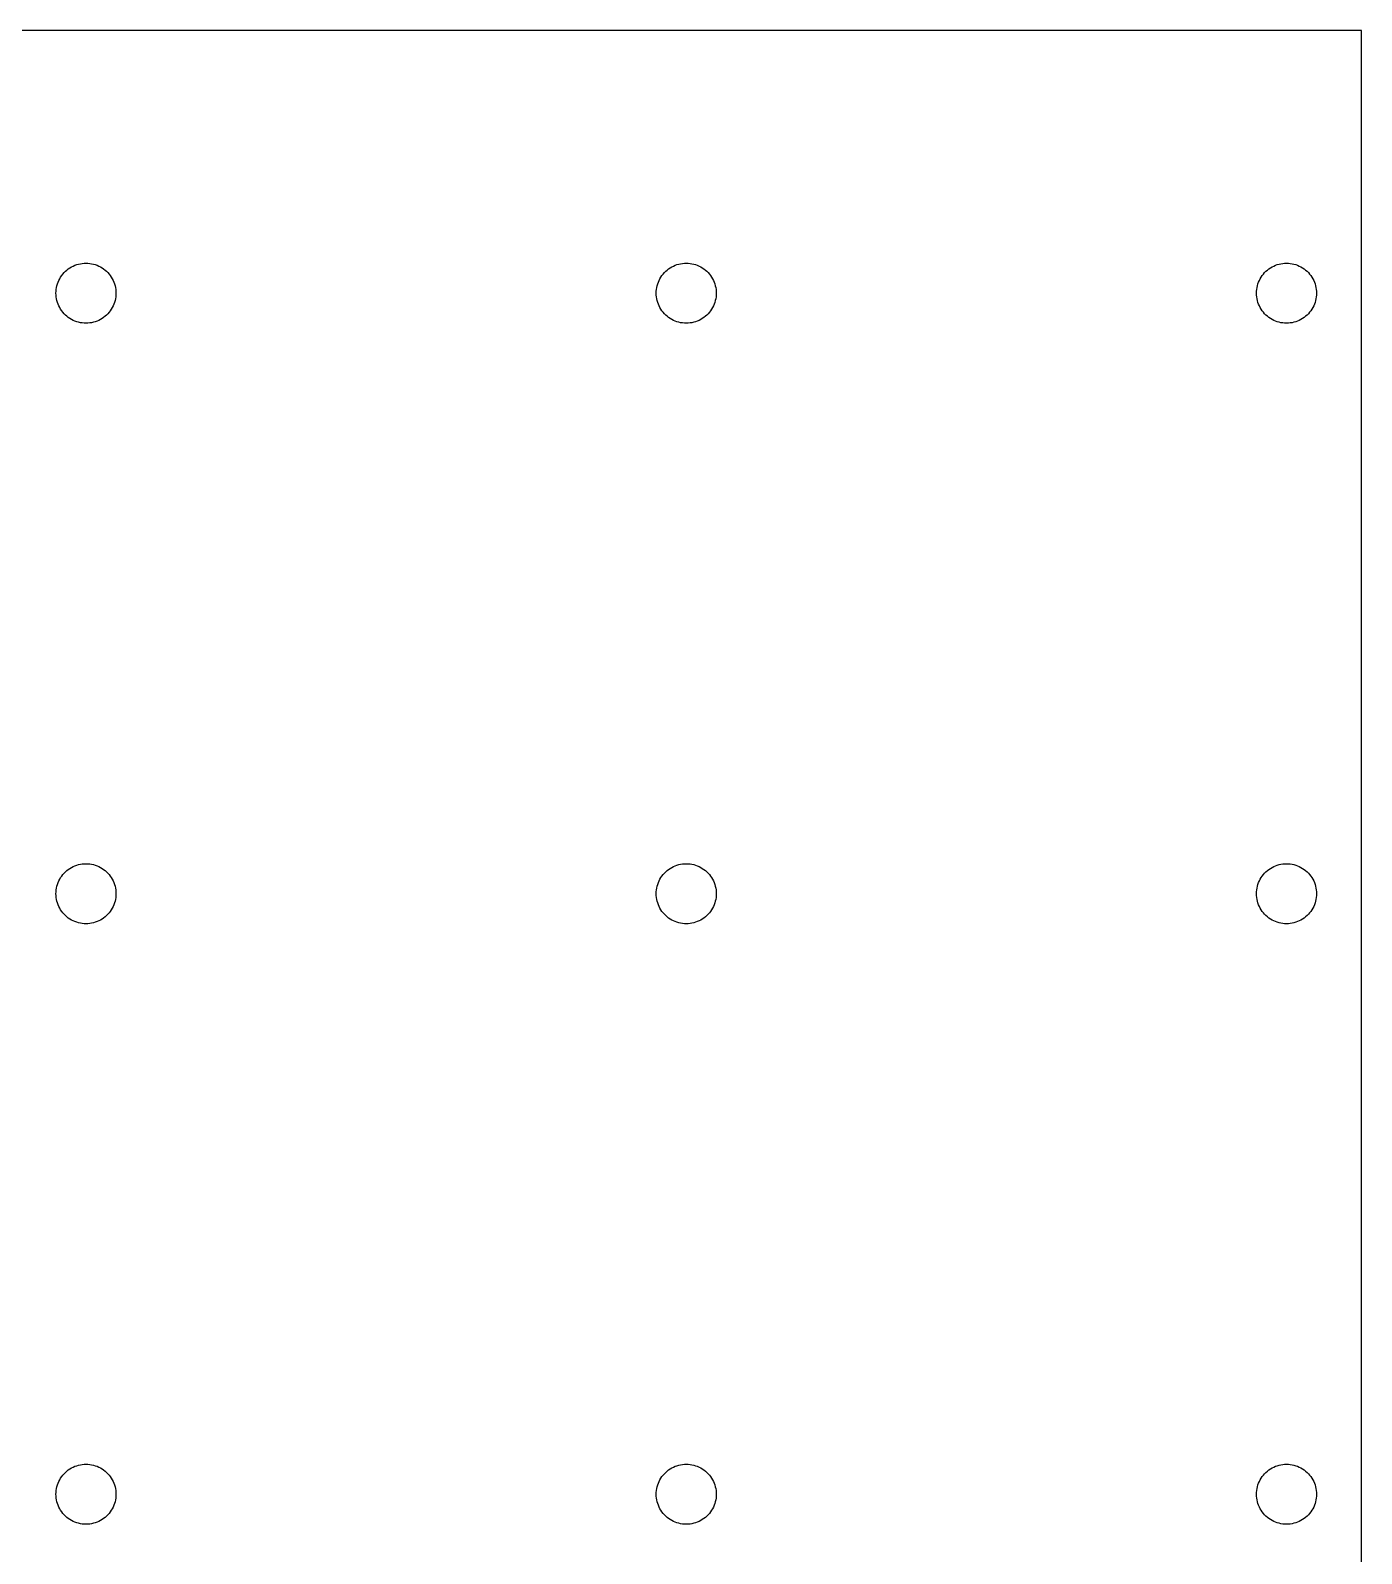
# Model space of a CAD drawing. Header units: metres. Extents: x -85 to 85, y -138 to 58.
# Drawn here: x -3.7 to 85, y -44 to 57.5 of the extents above; entities that cross this region are included whole.
import ezdxf

# ---------------------------------------------------------------- set-up
doc = ezdxf.new("R2010")
doc.units = ezdxf.units.M

msp = doc.modelspace()

# ---------------------------------------------------------------- linework, layer by layer
for p, q in [((85, 57.5), (-85, 57.5)), ((85, -137.5), (85, 57.5)), ((-1.27486, 41.541), (-1.17558, 41.618)), ((-1.17558, 41.618), (-1.07166, 41.6886)), ((-1.07166, 41.6886), (-0.963516, 41.7526)), ((-0.963516, 41.7526), (-0.851562, 41.8096)), ((-0.851562, 41.8096), (-0.736252, 41.8595)), ((-0.736252, 41.8595), (-0.618042, 41.9021)), ((-0.618042, 41.9021), (-0.497391, 41.9372)), ((-0.497391, 41.9372), (-0.374771, 41.9646)), ((-0.374771, 41.9646), (-0.250671, 41.9842)), ((-0.250671, 41.9842), (-0.125595, 41.996)), ((-0.125595, 41.996), (0, 42)), ((0, 42), (0.12558, 41.996)), ((0.12558, 41.996), (0.250656, 41.9842)), ((0.250656, 41.9842), (0.374756, 41.9646)), ((0.374756, 41.9646), (0.497375, 41.9372)), ((0.497375, 41.9372), (0.618027, 41.9021)), ((0.618027, 41.9021), (0.736237, 41.8595)), ((0.736237, 41.8595), (0.851547, 41.8096)), ((0.851547, 41.8096), (0.963501, 41.7526)), ((0.963501, 41.7526), (1.07164, 41.6886)), ((1.07164, 41.6886), (1.17557, 41.618)), ((1.17557, 41.618), (1.27484, 41.541)), ((38.7251, 41.541), (38.8244, 41.618)), ((38.8244, 41.618), (38.9283, 41.6886)), ((38.9283, 41.6886), (39.0365, 41.7526)), ((39.0365, 41.7526), (39.1484, 41.8096)), ((39.1484, 41.8096), (39.2637, 41.8595)), ((39.2637, 41.8595), (39.382, 41.9021)), ((39.382, 41.9021), (39.5026, 41.9372)), ((39.5026, 41.9372), (39.6252, 41.9646)), ((39.6252, 41.9646), (39.7493, 41.9842)), ((39.7493, 41.9842), (39.8744, 41.996)), ((39.8744, 41.996), (40, 42)), ((40, 42), (40.1256, 41.996)), ((40.1256, 41.996), (40.2507, 41.9842)), ((40.2507, 41.9842), (40.3748, 41.9646)), ((40.3748, 41.9646), (40.4974, 41.9372)), ((40.4974, 41.9372), (40.618, 41.9021)), ((40.618, 41.9021), (40.7362, 41.8595)), ((40.7362, 41.8595), (40.8515, 41.8096)), ((40.8515, 41.8096), (40.9635, 41.7526)), ((40.9635, 41.7526), (41.0716, 41.6886)), ((41.0716, 41.6886), (41.1756, 41.618)), ((41.1756, 41.618), (41.2748, 41.541)), ((78.7251, 41.541), (78.8244, 41.618)), ((78.8244, 41.618), (78.9283, 41.6886)), ((78.9283, 41.6886), (79.0365, 41.7526)), ((79.0365, 41.7526), (79.1484, 41.8096)), ((79.1484, 41.8096), (79.2637, 41.8595)), ((79.2637, 41.8595), (79.382, 41.9021)), ((79.382, 41.9021), (79.5026, 41.9372)), ((79.5026, 41.9372), (79.6252, 41.9646)), ((79.6252, 41.9646), (79.7493, 41.9842)), ((79.7493, 41.9842), (79.8744, 41.996)), ((79.8744, 41.996), (80, 42)), ((80, 42), (80.1256, 41.996)), ((80.1256, 41.996), (80.2507, 41.9842)), ((80.2507, 41.9842), (80.3748, 41.9646)), ((80.3748, 41.9646), (80.4974, 41.9372)), ((80.4974, 41.9372), (80.618, 41.9021)), ((80.618, 41.9021), (80.7362, 41.8595)), ((80.7362, 41.8595), (80.8515, 41.8096)), ((80.8515, 41.8096), (80.9635, 41.7526)), ((80.9635, 41.7526), (81.0716, 41.6886)), ((81.0716, 41.6886), (81.1756, 41.618)), ((81.1756, 41.618), (81.2748, 41.541)), ((-1.93718, 40.4974), (-1.90211, 40.618)), ((-1.90211, 40.618), (-1.85956, 40.7362)), ((-1.85956, 40.7362), (-1.80966, 40.8515)), ((-1.80966, 40.8515), (-1.75262, 40.9635)), ((-1.75262, 40.9635), (-1.68866, 41.0716)), ((-1.68866, 41.0716), (-1.61804, 41.1756)), ((-1.61804, 41.1756), (-1.54103, 41.2748)), ((-1.54103, 41.2748), (-1.45795, 41.3691)), ((-1.45795, 41.3691), (-1.36909, 41.4579)), ((-1.36909, 41.4579), (-1.27486, 41.541)), ((1.27484, 41.541), (1.36908, 41.4579)), ((1.36908, 41.4579), (1.45793, 41.3691)), ((1.45793, 41.3691), (1.54102, 41.2748)), ((1.54102, 41.2748), (1.61803, 41.1756)), ((1.61803, 41.1756), (1.68864, 41.0716)), ((1.68864, 41.0716), (1.75261, 40.9635)), ((1.75261, 40.9635), (1.80965, 40.8515)), ((1.80965, 40.8515), (1.85954, 40.7362)), ((1.85954, 40.7362), (1.9021, 40.618)), ((1.9021, 40.618), (1.93716, 40.4974)), ((38.0628, 40.4974), (38.0979, 40.618)), ((38.0979, 40.618), (38.1404, 40.7362)), ((38.1404, 40.7362), (38.1903, 40.8515)), ((38.1903, 40.8515), (38.2474, 40.9635)), ((38.2474, 40.9635), (38.3113, 41.0716)), ((38.3113, 41.0716), (38.382, 41.1756)), ((38.382, 41.1756), (38.459, 41.2748)), ((38.459, 41.2748), (38.5421, 41.3691)), ((38.5421, 41.3691), (38.6309, 41.4579)), ((38.6309, 41.4579), (38.7251, 41.541)), ((41.2748, 41.541), (41.3691, 41.4579)), ((41.3691, 41.4579), (41.4579, 41.3691)), ((41.4579, 41.3691), (41.541, 41.2748)), ((41.541, 41.2748), (41.618, 41.1756)), ((41.618, 41.1756), (41.6886, 41.0716)), ((41.6886, 41.0716), (41.7526, 40.9635)), ((41.7526, 40.9635), (41.8096, 40.8515)), ((41.8096, 40.8515), (41.8595, 40.7362)), ((41.8595, 40.7362), (41.9021, 40.618)), ((41.9021, 40.618), (41.9372, 40.4974)), ((78.0628, 40.4974), (78.0979, 40.618)), ((78.0979, 40.618), (78.1404, 40.7362)), ((78.1404, 40.7362), (78.1903, 40.8515)), ((78.1903, 40.8515), (78.2474, 40.9635)), ((78.2474, 40.9635), (78.3113, 41.0716)), ((78.3113, 41.0716), (78.382, 41.1756)), ((78.382, 41.1756), (78.459, 41.2748)), ((78.459, 41.2748), (78.5421, 41.3691)), ((78.5421, 41.3691), (78.6309, 41.4579)), ((78.6309, 41.4579), (78.7251, 41.541)), ((81.2748, 41.541), (81.3691, 41.4579)), ((81.3691, 41.4579), (81.4579, 41.3691)), ((81.4579, 41.3691), (81.541, 41.2748)), ((81.541, 41.2748), (81.618, 41.1756)), ((81.618, 41.1756), (81.6886, 41.0716)), ((81.6886, 41.0716), (81.7526, 40.9635)), ((81.7526, 40.9635), (81.8096, 40.8515)), ((81.8096, 40.8515), (81.8595, 40.7362)), ((81.8595, 40.7362), (81.9021, 40.618)), ((81.9021, 40.618), (81.9372, 40.4974)), ((-2, 40), (-1.99606, 40.1256)), ((-1.99606, 39.8744), (-2, 40)), ((-1.99606, 40.1256), (-1.98424, 40.2507)), ((-1.98424, 39.7493), (-1.99606, 39.8744)), ((-1.98424, 40.2507), (-1.96458, 40.3748)), ((-1.96458, 39.6252), (-1.98424, 39.7493)), ((-1.96458, 40.3748), (-1.93718, 40.4974)), ((-1.93718, 39.5026), (-1.96458, 39.6252)), ((1.93716, 40.4974), (1.96457, 40.3748)), ((1.96457, 39.6252), (1.93716, 39.5026)), ((1.96457, 40.3748), (1.98422, 40.2507)), ((1.98422, 39.7493), (1.96457, 39.6252)), ((1.98422, 40.2507), (1.99605, 40.1256)), ((1.99605, 39.8744), (1.98422, 39.7493)), ((1.99605, 40.1256), (2, 40)), ((2, 40), (1.99605, 39.8744)), ((38, 40), (38.0039, 40.1256)), ((38.0039, 39.8744), (38, 40)), ((38.0039, 40.1256), (38.0158, 40.2507)), ((38.0158, 39.7493), (38.0039, 39.8744)), ((38.0158, 40.2507), (38.0354, 40.3748)), ((38.0354, 39.6252), (38.0158, 39.7493)), ((38.0354, 40.3748), (38.0628, 40.4974)), ((38.0628, 39.5026), (38.0354, 39.6252)), ((41.9372, 40.4974), (41.9646, 40.3748)), ((41.9646, 39.6252), (41.9372, 39.5026)), ((41.9646, 40.3748), (41.9842, 40.2507)), ((41.9842, 39.7493), (41.9646, 39.6252)), ((41.9842, 40.2507), (41.996, 40.1256)), ((41.996, 39.8744), (41.9842, 39.7493)), ((41.996, 40.1256), (42, 40)), ((42, 40), (41.996, 39.8744)), ((78, 40), (78.0039, 40.1256)), ((78.0039, 39.8744), (78, 40)), ((78.0039, 40.1256), (78.0158, 40.2507)), ((78.0158, 39.7493), (78.0039, 39.8744)), ((78.0158, 40.2507), (78.0354, 40.3748)), ((78.0354, 39.6252), (78.0158, 39.7493)), ((78.0354, 40.3748), (78.0628, 40.4974)), ((78.0628, 39.5026), (78.0354, 39.6252)), ((81.9372, 40.4974), (81.9646, 40.3748)), ((81.9646, 39.6252), (81.9372, 39.5026)), ((81.9646, 40.3748), (81.9842, 40.2507)), ((81.9842, 39.7493), (81.9646, 39.6252)), ((81.9842, 40.2507), (81.996, 40.1256)), ((81.996, 39.8744), (81.9842, 39.7493)), ((81.996, 40.1256), (82, 40)), ((82, 40), (81.996, 39.8744)), ((-1.90211, 39.382), (-1.93718, 39.5026)), ((-1.85956, 39.2637), (-1.90211, 39.382)), ((-1.80966, 39.1484), (-1.85956, 39.2637)), ((-1.75262, 39.0365), (-1.80966, 39.1484)), ((-1.68866, 38.9283), (-1.75262, 39.0365)), ((-1.61804, 38.8244), (-1.68866, 38.9283)), ((-1.54103, 38.7251), (-1.61804, 38.8244)), ((-1.45795, 38.6309), (-1.54103, 38.7251)), ((-1.36909, 38.5421), (-1.45795, 38.6309)), ((1.45793, 38.6309), (1.36908, 38.5421)), ((1.54102, 38.7251), (1.45793, 38.6309)), ((1.61803, 38.8244), (1.54102, 38.7251)), ((1.68864, 38.9283), (1.61803, 38.8244)), ((1.75261, 39.0365), (1.68864, 38.9283)), ((1.80965, 39.1484), (1.75261, 39.0365)), ((1.85954, 39.2637), (1.80965, 39.1484)), ((1.9021, 39.382), (1.85954, 39.2637)), ((1.93716, 39.5026), (1.9021, 39.382)), ((38.0979, 39.382), (38.0628, 39.5026)), ((38.1404, 39.2637), (38.0979, 39.382)), ((38.1903, 39.1484), (38.1404, 39.2637)), ((38.2474, 39.0365), (38.1903, 39.1484)), ((38.3113, 38.9283), (38.2474, 39.0365)), ((38.382, 38.8244), (38.3113, 38.9283)), ((38.459, 38.7251), (38.382, 38.8244)), ((38.5421, 38.6309), (38.459, 38.7251)), ((38.6309, 38.5421), (38.5421, 38.6309)), ((41.4579, 38.6309), (41.3691, 38.5421)), ((41.541, 38.7251), (41.4579, 38.6309)), ((41.618, 38.8244), (41.541, 38.7251)), ((41.6886, 38.9283), (41.618, 38.8244)), ((41.7526, 39.0365), (41.6886, 38.9283)), ((41.8096, 39.1484), (41.7526, 39.0365)), ((41.8595, 39.2637), (41.8096, 39.1484)), ((41.9021, 39.382), (41.8595, 39.2637)), ((41.9372, 39.5026), (41.9021, 39.382)), ((78.0979, 39.382), (78.0628, 39.5026)), ((78.1404, 39.2637), (78.0979, 39.382)), ((78.1903, 39.1484), (78.1404, 39.2637)), ((78.2474, 39.0365), (78.1903, 39.1484)), ((78.3113, 38.9283), (78.2474, 39.0365)), ((78.382, 38.8244), (78.3113, 38.9283)), ((78.459, 38.7251), (78.382, 38.8244)), ((78.5421, 38.6309), (78.459, 38.7251)), ((78.6309, 38.5421), (78.5421, 38.6309)), ((81.4579, 38.6309), (81.3691, 38.5421)), ((81.541, 38.7251), (81.4579, 38.6309)), ((81.618, 38.8244), (81.541, 38.7251)), ((81.6886, 38.9283), (81.618, 38.8244)), ((81.7526, 39.0365), (81.6886, 38.9283)), ((81.8096, 39.1484), (81.7526, 39.0365)), ((81.8595, 39.2637), (81.8096, 39.1484)), ((81.9021, 39.382), (81.8595, 39.2637)), ((81.9372, 39.5026), (81.9021, 39.382)), ((-1.27486, 38.459), (-1.36909, 38.5421)), ((-1.17558, 38.382), (-1.27486, 38.459)), ((-1.07166, 38.3113), (-1.17558, 38.382)), ((-0.963516, 38.2474), (-1.07166, 38.3113)), ((-0.851562, 38.1903), (-0.963516, 38.2474)), ((-0.736252, 38.1404), (-0.851562, 38.1903)), ((-0.618042, 38.0979), (-0.736252, 38.1404)), ((-0.497391, 38.0628), (-0.618042, 38.0979)), ((-0.374771, 38.0354), (-0.497391, 38.0628)), ((-0.250671, 38.0158), (-0.374771, 38.0354)), ((-0.125595, 38.0039), (-0.250671, 38.0158)), ((0, 38), (-0.125595, 38.0039)), ((0.12558, 38.0039), (0, 38)), ((0.250656, 38.0158), (0.12558, 38.0039)), ((0.374756, 38.0354), (0.250656, 38.0158)), ((0.497375, 38.0628), (0.374756, 38.0354)), ((0.618027, 38.0979), (0.497375, 38.0628)), ((0.736237, 38.1404), (0.618027, 38.0979)), ((0.851547, 38.1903), (0.736237, 38.1404)), ((0.963501, 38.2474), (0.851547, 38.1903)), ((1.07164, 38.3113), (0.963501, 38.2474)), ((1.17557, 38.382), (1.07164, 38.3113)), ((1.27484, 38.459), (1.17557, 38.382)), ((1.36908, 38.5421), (1.27484, 38.459)), ((38.7251, 38.459), (38.6309, 38.5421)), ((38.8244, 38.382), (38.7251, 38.459)), ((38.9283, 38.3113), (38.8244, 38.382)), ((39.0365, 38.2474), (38.9283, 38.3113)), ((39.1484, 38.1903), (39.0365, 38.2474)), ((39.2637, 38.1404), (39.1484, 38.1903)), ((39.382, 38.0979), (39.2637, 38.1404)), ((39.5026, 38.0628), (39.382, 38.0979)), ((39.6252, 38.0354), (39.5026, 38.0628)), ((39.7493, 38.0158), (39.6252, 38.0354)), ((39.8744, 38.0039), (39.7493, 38.0158)), ((40, 38), (39.8744, 38.0039)), ((40.1256, 38.0039), (40, 38)), ((40.2507, 38.0158), (40.1256, 38.0039)), ((40.3748, 38.0354), (40.2507, 38.0158)), ((40.4974, 38.0628), (40.3748, 38.0354)), ((40.618, 38.0979), (40.4974, 38.0628)), ((40.7362, 38.1404), (40.618, 38.0979)), ((40.8515, 38.1903), (40.7362, 38.1404)), ((40.9635, 38.2474), (40.8515, 38.1903)), ((41.0716, 38.3113), (40.9635, 38.2474)), ((41.1756, 38.382), (41.0716, 38.3113)), ((41.2748, 38.459), (41.1756, 38.382)), ((41.3691, 38.5421), (41.2748, 38.459)), ((78.7251, 38.459), (78.6309, 38.5421)), ((78.8244, 38.382), (78.7251, 38.459)), ((78.9283, 38.3113), (78.8244, 38.382)), ((79.0365, 38.2474), (78.9283, 38.3113)), ((79.1484, 38.1903), (79.0365, 38.2474)), ((79.2637, 38.1404), (79.1484, 38.1903)), ((79.382, 38.0979), (79.2637, 38.1404)), ((79.5026, 38.0628), (79.382, 38.0979)), ((79.6252, 38.0354), (79.5026, 38.0628)), ((79.7493, 38.0158), (79.6252, 38.0354)), ((79.8744, 38.0039), (79.7493, 38.0158)), ((80, 38), (79.8744, 38.0039)), ((80.1256, 38.0039), (80, 38)), ((80.2507, 38.0158), (80.1256, 38.0039)), ((80.3748, 38.0354), (80.2507, 38.0158)), ((80.4974, 38.0628), (80.3748, 38.0354)), ((80.618, 38.0979), (80.4974, 38.0628)), ((80.7362, 38.1404), (80.618, 38.0979)), ((80.8515, 38.1903), (80.7362, 38.1404)), ((80.9635, 38.2474), (80.8515, 38.1903)), ((81.0716, 38.3113), (80.9635, 38.2474)), ((81.1756, 38.382), (81.0716, 38.3113)), ((81.2748, 38.459), (81.1756, 38.382)), ((81.3691, 38.5421), (81.2748, 38.459)), ((-1.75262, 0.963501), (-1.68866, 1.07164)), ((-1.68866, 1.07164), (-1.61804, 1.17557)), ((-1.61804, 1.17557), (-1.54103, 1.27484)), ((-1.54103, 1.27484), (-1.45795, 1.36908)), ((-1.45795, 1.36908), (-1.36909, 1.45793)), ((-1.36909, 1.45793), (-1.27486, 1.54102)), ((-1.27486, 1.54102), (-1.17558, 1.61803)), ((-1.17558, 1.61803), (-1.07166, 1.68864)), ((-1.07166, 1.68864), (-0.963516, 1.75261)), ((-0.963516, 1.75261), (-0.851562, 1.80965)), ((-0.851562, 1.80965), (-0.736252, 1.85954)), ((-0.736252, 1.85954), (-0.618042, 1.9021)), ((-0.618042, 1.9021), (-0.497391, 1.93716)), ((-0.497391, 1.93716), (-0.374771, 1.96457)), ((-0.374771, 1.96457), (-0.250671, 1.98422)), ((-0.250671, 1.98422), (-0.125595, 1.99605)), ((-0.125595, 1.99605), (0, 2)), ((0, 2), (0.12558, 1.99605)), ((0.12558, 1.99605), (0.250656, 1.98422)), ((0.250656, 1.98422), (0.374756, 1.96457)), ((0.374756, 1.96457), (0.497375, 1.93716)), ((0.497375, 1.93716), (0.618027, 1.9021)), ((0.618027, 1.9021), (0.736237, 1.85954)), ((0.736237, 1.85954), (0.851547, 1.80965)), ((0.851547, 1.80965), (0.963501, 1.75261)), ((0.963501, 1.75261), (1.07164, 1.68864)), ((1.07164, 1.68864), (1.17557, 1.61803)), ((1.17557, 1.61803), (1.27484, 1.54102)), ((1.27484, 1.54102), (1.36908, 1.45793)), ((1.36908, 1.45793), (1.45793, 1.36908)), ((1.45793, 1.36908), (1.54102, 1.27484)), ((1.54102, 1.27484), (1.61803, 1.17557)), ((1.61803, 1.17557), (1.68864, 1.07164)), ((1.68864, 1.07164), (1.75261, 0.963501)), ((38.2474, 0.963501), (38.3113, 1.07164)), ((38.3113, 1.07164), (38.382, 1.17557)), ((38.382, 1.17557), (38.459, 1.27484)), ((38.459, 1.27484), (38.5421, 1.36908)), ((38.5421, 1.36908), (38.6309, 1.45793)), ((38.6309, 1.45793), (38.7251, 1.54102)), ((38.7251, 1.54102), (38.8244, 1.61803)), ((38.8244, 1.61803), (38.9283, 1.68864)), ((38.9283, 1.68864), (39.0365, 1.75261)), ((39.0365, 1.75261), (39.1484, 1.80965)), ((39.1484, 1.80965), (39.2637, 1.85954)), ((39.2637, 1.85954), (39.382, 1.9021)), ((39.382, 1.9021), (39.5026, 1.93716)), ((39.5026, 1.93716), (39.6252, 1.96457)), ((39.6252, 1.96457), (39.7493, 1.98422)), ((39.7493, 1.98422), (39.8744, 1.99605)), ((39.8744, 1.99605), (40, 2)), ((40, 2), (40.1256, 1.99605)), ((40.1256, 1.99605), (40.2507, 1.98422)), ((40.2507, 1.98422), (40.3748, 1.96457)), ((40.3748, 1.96457), (40.4974, 1.93716)), ((40.4974, 1.93716), (40.618, 1.9021)), ((40.618, 1.9021), (40.7362, 1.85954)), ((40.7362, 1.85954), (40.8515, 1.80965)), ((40.8515, 1.80965), (40.9635, 1.75261)), ((40.9635, 1.75261), (41.0716, 1.68864)), ((41.0716, 1.68864), (41.1756, 1.61803)), ((41.1756, 1.61803), (41.2748, 1.54102)), ((41.2748, 1.54102), (41.3691, 1.45793)), ((41.3691, 1.45793), (41.4579, 1.36908)), ((41.4579, 1.36908), (41.541, 1.27484)), ((41.541, 1.27484), (41.618, 1.17557)), ((41.618, 1.17557), (41.6886, 1.07164)), ((41.6886, 1.07164), (41.7526, 0.963501)), ((78.2474, 0.963501), (78.3113, 1.07164)), ((78.3113, 1.07164), (78.382, 1.17557)), ((78.382, 1.17557), (78.459, 1.27484)), ((78.459, 1.27484), (78.5421, 1.36908)), ((78.5421, 1.36908), (78.6309, 1.45793)), ((78.6309, 1.45793), (78.7251, 1.54102)), ((78.7251, 1.54102), (78.8244, 1.61803)), ((78.8244, 1.61803), (78.9283, 1.68864)), ((78.9283, 1.68864), (79.0365, 1.75261)), ((79.0365, 1.75261), (79.1484, 1.80965)), ((79.1484, 1.80965), (79.2637, 1.85954)), ((79.2637, 1.85954), (79.382, 1.9021)), ((79.382, 1.9021), (79.5026, 1.93716)), ((79.5026, 1.93716), (79.6252, 1.96457)), ((79.6252, 1.96457), (79.7493, 1.98422)), ((79.7493, 1.98422), (79.8744, 1.99605)), ((79.8744, 1.99605), (80, 2)), ((80, 2), (80.1256, 1.99605)), ((80.1256, 1.99605), (80.2507, 1.98422)), ((80.2507, 1.98422), (80.3748, 1.96457)), ((80.3748, 1.96457), (80.4974, 1.93716)), ((80.4974, 1.93716), (80.618, 1.9021)), ((80.618, 1.9021), (80.7362, 1.85954)), ((80.7362, 1.85954), (80.8515, 1.80965)), ((80.8515, 1.80965), (80.9635, 1.75261)), ((80.9635, 1.75261), (81.0716, 1.68864)), ((81.0716, 1.68864), (81.1756, 1.61803)), ((81.1756, 1.61803), (81.2748, 1.54102)), ((81.2748, 1.54102), (81.3691, 1.45793)), ((81.3691, 1.45793), (81.4579, 1.36908)), ((81.4579, 1.36908), (81.541, 1.27484)), ((81.541, 1.27484), (81.618, 1.17557)), ((81.618, 1.17557), (81.6886, 1.07164)), ((81.6886, 1.07164), (81.7526, 0.963501)), ((-2, 0), (-1.99606, 0.12558)), ((-1.99606, -0.125595), (-2, 0)), ((-1.99606, 0.12558), (-1.98424, 0.250656)), ((-1.98424, 0.250656), (-1.96458, 0.374756)), ((-1.96458, 0.374756), (-1.93718, 0.497375)), ((-1.93718, 0.497375), (-1.90211, 0.618027)), ((-1.90211, 0.618027), (-1.85956, 0.736237)), ((-1.85956, 0.736237), (-1.80966, 0.851547)), ((-1.80966, 0.851547), (-1.75262, 0.963501)), ((1.75261, 0.963501), (1.80965, 0.851547)), ((1.80965, 0.851547), (1.85954, 0.736237)), ((1.85954, 0.736237), (1.9021, 0.618027)), ((1.9021, 0.618027), (1.93716, 0.497375)), ((1.93716, 0.497375), (1.96457, 0.374756)), ((1.96457, 0.374756), (1.98422, 0.250656)), ((1.98422, 0.250656), (1.99605, 0.12558)), ((1.99605, 0.12558), (2, 0)), ((2, 0), (1.99605, -0.125595)), ((38, 0), (38.0039, 0.12558)), ((38.0039, -0.125595), (38, 0)), ((38.0039, 0.12558), (38.0158, 0.250656)), ((38.0158, 0.250656), (38.0354, 0.374756)), ((38.0354, 0.374756), (38.0628, 0.497375)), ((38.0628, 0.497375), (38.0979, 0.618027)), ((38.0979, 0.618027), (38.1404, 0.736237)), ((38.1404, 0.736237), (38.1903, 0.851547)), ((38.1903, 0.851547), (38.2474, 0.963501)), ((41.7526, 0.963501), (41.8096, 0.851547)), ((41.8096, 0.851547), (41.8595, 0.736237)), ((41.8595, 0.736237), (41.9021, 0.618027)), ((41.9021, 0.618027), (41.9372, 0.497375)), ((41.9372, 0.497375), (41.9646, 0.374756)), ((41.9646, 0.374756), (41.9842, 0.250656)), ((41.9842, 0.250656), (41.996, 0.12558)), ((41.996, 0.12558), (42, 0)), ((42, 0), (41.996, -0.125595)), ((78, 0), (78.0039, 0.12558)), ((78.0039, -0.125595), (78, 0)), ((78.0039, 0.12558), (78.0158, 0.250656)), ((78.0158, 0.250656), (78.0354, 0.374756)), ((78.0354, 0.374756), (78.0628, 0.497375)), ((78.0628, 0.497375), (78.0979, 0.618027)), ((78.0979, 0.618027), (78.1404, 0.736237)), ((78.1404, 0.736237), (78.1903, 0.851547)), ((78.1903, 0.851547), (78.2474, 0.963501)), ((81.7526, 0.963501), (81.8096, 0.851547)), ((81.8096, 0.851547), (81.8595, 0.736237)), ((81.8595, 0.736237), (81.9021, 0.618027)), ((81.9021, 0.618027), (81.9372, 0.497375)), ((81.9372, 0.497375), (81.9646, 0.374756)), ((81.9646, 0.374756), (81.9842, 0.250656)), ((81.9842, 0.250656), (81.996, 0.12558)), ((81.996, 0.12558), (82, 0)), ((82, 0), (81.996, -0.125595)), ((-1.98424, -0.250671), (-1.99606, -0.125595)), ((-1.96458, -0.374771), (-1.98424, -0.250671)), ((-1.93718, -0.497391), (-1.96458, -0.374771)), ((-1.90211, -0.618042), (-1.93718, -0.497391)), ((-1.85956, -0.736252), (-1.90211, -0.618042)), ((-1.80966, -0.851562), (-1.85956, -0.736252)), ((-1.75262, -0.963516), (-1.80966, -0.851562)), ((-1.68866, -1.07166), (-1.75262, -0.963516)), ((1.75261, -0.963516), (1.68864, -1.07166)), ((1.80965, -0.851562), (1.75261, -0.963516)), ((1.85954, -0.736252), (1.80965, -0.851562)), ((1.9021, -0.618042), (1.85954, -0.736252)), ((1.93716, -0.497391), (1.9021, -0.618042)), ((1.96457, -0.374771), (1.93716, -0.497391)), ((1.98422, -0.250671), (1.96457, -0.374771)), ((1.99605, -0.125595), (1.98422, -0.250671)), ((38.0158, -0.250671), (38.0039, -0.125595)), ((38.0354, -0.374771), (38.0158, -0.250671)), ((38.0628, -0.497391), (38.0354, -0.374771)), ((38.0979, -0.618042), (38.0628, -0.497391)), ((38.1404, -0.736252), (38.0979, -0.618042)), ((38.1903, -0.851562), (38.1404, -0.736252)), ((38.2474, -0.963516), (38.1903, -0.851562)), ((38.3113, -1.07166), (38.2474, -0.963516)), ((41.7526, -0.963516), (41.6886, -1.07166)), ((41.8096, -0.851562), (41.7526, -0.963516)), ((41.8595, -0.736252), (41.8096, -0.851562)), ((41.9021, -0.618042), (41.8595, -0.736252)), ((41.9372, -0.497391), (41.9021, -0.618042)), ((41.9646, -0.374771), (41.9372, -0.497391)), ((41.9842, -0.250671), (41.9646, -0.374771)), ((41.996, -0.125595), (41.9842, -0.250671)), ((78.0158, -0.250671), (78.0039, -0.125595)), ((78.0354, -0.374771), (78.0158, -0.250671)), ((78.0628, -0.497391), (78.0354, -0.374771)), ((78.0979, -0.618042), (78.0628, -0.497391)), ((78.1404, -0.736252), (78.0979, -0.618042)), ((78.1903, -0.851562), (78.1404, -0.736252)), ((78.2474, -0.963516), (78.1903, -0.851562)), ((78.3113, -1.07166), (78.2474, -0.963516)), ((81.7526, -0.963516), (81.6886, -1.07166)), ((81.8096, -0.851562), (81.7526, -0.963516)), ((81.8595, -0.736252), (81.8096, -0.851562)), ((81.9021, -0.618042), (81.8595, -0.736252)), ((81.9372, -0.497391), (81.9021, -0.618042)), ((81.9646, -0.374771), (81.9372, -0.497391)), ((81.9842, -0.250671), (81.9646, -0.374771)), ((81.996, -0.125595), (81.9842, -0.250671)), ((-1.61804, -1.17558), (-1.68866, -1.07166)), ((-1.54103, -1.27486), (-1.61804, -1.17558)), ((-1.45795, -1.36909), (-1.54103, -1.27486)), ((-1.36909, -1.45795), (-1.45795, -1.36909)), ((-1.27486, -1.54103), (-1.36909, -1.45795)), ((-1.17558, -1.61804), (-1.27486, -1.54103)), ((-1.07166, -1.68866), (-1.17558, -1.61804)), ((-0.963516, -1.75262), (-1.07166, -1.68866)), ((-0.851562, -1.80966), (-0.963516, -1.75262)), ((-0.736252, -1.85956), (-0.851562, -1.80966)), ((-0.618042, -1.90211), (-0.736252, -1.85956)), ((-0.497391, -1.93718), (-0.618042, -1.90211)), ((-0.374771, -1.96458), (-0.497391, -1.93718)), ((-0.250671, -1.98424), (-0.374771, -1.96458)), ((-0.125595, -1.99606), (-0.250671, -1.98424)), ((0, -2), (-0.125595, -1.99606)), ((0.12558, -1.99606), (0, -2)), ((0.250656, -1.98424), (0.12558, -1.99606)), ((0.374756, -1.96458), (0.250656, -1.98424)), ((0.497375, -1.93718), (0.374756, -1.96458)), ((0.618027, -1.90211), (0.497375, -1.93718)), ((0.736237, -1.85956), (0.618027, -1.90211)), ((0.851547, -1.80966), (0.736237, -1.85956)), ((0.963501, -1.75262), (0.851547, -1.80966)), ((1.07164, -1.68866), (0.963501, -1.75262)), ((1.17557, -1.61804), (1.07164, -1.68866)), ((1.27484, -1.54103), (1.17557, -1.61804)), ((1.36908, -1.45795), (1.27484, -1.54103)), ((1.45793, -1.36909), (1.36908, -1.45795)), ((1.54102, -1.27486), (1.45793, -1.36909)), ((1.61803, -1.17558), (1.54102, -1.27486)), ((1.68864, -1.07166), (1.61803, -1.17558)), ((38.382, -1.17558), (38.3113, -1.07166)), ((38.459, -1.27486), (38.382, -1.17558)), ((38.5421, -1.36909), (38.459, -1.27486)), ((38.6309, -1.45795), (38.5421, -1.36909)), ((38.7251, -1.54103), (38.6309, -1.45795)), ((38.8244, -1.61804), (38.7251, -1.54103)), ((38.9283, -1.68866), (38.8244, -1.61804)), ((39.0365, -1.75262), (38.9283, -1.68866)), ((39.1484, -1.80966), (39.0365, -1.75262)), ((39.2637, -1.85956), (39.1484, -1.80966)), ((39.382, -1.90211), (39.2637, -1.85956)), ((39.5026, -1.93718), (39.382, -1.90211)), ((39.6252, -1.96458), (39.5026, -1.93718)), ((39.7493, -1.98424), (39.6252, -1.96458)), ((39.8744, -1.99606), (39.7493, -1.98424)), ((40, -2), (39.8744, -1.99606)), ((40.1256, -1.99606), (40, -2)), ((40.2507, -1.98424), (40.1256, -1.99606)), ((40.3748, -1.96458), (40.2507, -1.98424)), ((40.4974, -1.93718), (40.3748, -1.96458)), ((40.618, -1.90211), (40.4974, -1.93718)), ((40.7362, -1.85956), (40.618, -1.90211)), ((40.8515, -1.80966), (40.7362, -1.85956)), ((40.9635, -1.75262), (40.8515, -1.80966)), ((41.0716, -1.68866), (40.9635, -1.75262)), ((41.1756, -1.61804), (41.0716, -1.68866)), ((41.2748, -1.54103), (41.1756, -1.61804)), ((41.3691, -1.45795), (41.2748, -1.54103)), ((41.4579, -1.36909), (41.3691, -1.45795)), ((41.541, -1.27486), (41.4579, -1.36909)), ((41.618, -1.17558), (41.541, -1.27486)), ((41.6886, -1.07166), (41.618, -1.17558)), ((78.382, -1.17558), (78.3113, -1.07166)), ((78.459, -1.27486), (78.382, -1.17558)), ((78.5421, -1.36909), (78.459, -1.27486)), ((78.6309, -1.45795), (78.5421, -1.36909)), ((78.7251, -1.54103), (78.6309, -1.45795)), ((78.8244, -1.61804), (78.7251, -1.54103)), ((78.9283, -1.68866), (78.8244, -1.61804)), ((79.0365, -1.75262), (78.9283, -1.68866)), ((79.1484, -1.80966), (79.0365, -1.75262)), ((79.2637, -1.85956), (79.1484, -1.80966)), ((79.382, -1.90211), (79.2637, -1.85956)), ((79.5026, -1.93718), (79.382, -1.90211)), ((79.6252, -1.96458), (79.5026, -1.93718)), ((79.7493, -1.98424), (79.6252, -1.96458)), ((79.8744, -1.99606), (79.7493, -1.98424)), ((80, -2), (79.8744, -1.99606)), ((80.1256, -1.99606), (80, -2)), ((80.2507, -1.98424), (80.1256, -1.99606)), ((80.3748, -1.96458), (80.2507, -1.98424)), ((80.4974, -1.93718), (80.3748, -1.96458)), ((80.618, -1.90211), (80.4974, -1.93718)), ((80.7362, -1.85956), (80.618, -1.90211)), ((80.8515, -1.80966), (80.7362, -1.85956)), ((80.9635, -1.75262), (80.8515, -1.80966)), ((81.0716, -1.68866), (80.9635, -1.75262)), ((81.1756, -1.61804), (81.0716, -1.68866)), ((81.2748, -1.54103), (81.1756, -1.61804)), ((81.3691, -1.45795), (81.2748, -1.54103)), ((81.4579, -1.36909), (81.3691, -1.45795)), ((81.541, -1.27486), (81.4579, -1.36909)), ((81.618, -1.17558), (81.541, -1.27486)), ((81.6886, -1.07166), (81.618, -1.17558)), ((-1.45795, -38.6309), (-1.36909, -38.5421)), ((-1.36909, -38.5421), (-1.27486, -38.459)), ((-1.27486, -38.459), (-1.17558, -38.382)), ((-1.17558, -38.382), (-1.07166, -38.3114)), ((-1.07166, -38.3114), (-0.963516, -38.2474)), ((-0.963516, -38.2474), (-0.851562, -38.1904)), ((-0.851562, -38.1904), (-0.736252, -38.1405)), ((-0.736252, -38.1405), (-0.618042, -38.0979)), ((-0.618042, -38.0979), (-0.497391, -38.0628)), ((-0.497391, -38.0628), (-0.374771, -38.0354)), ((-0.374771, -38.0354), (-0.250671, -38.0158)), ((-0.250671, -38.0158), (-0.125595, -38.004)), ((-0.125595, -38.004), (0, -38)), ((0, -38), (0.12558, -38.004)), ((0.12558, -38.004), (0.250656, -38.0158)), ((0.250656, -38.0158), (0.374756, -38.0354)), ((0.374756, -38.0354), (0.497375, -38.0628)), ((0.497375, -38.0628), (0.618027, -38.0979)), ((0.618027, -38.0979), (0.736237, -38.1405)), ((0.736237, -38.1405), (0.851547, -38.1904)), ((0.851547, -38.1904), (0.963501, -38.2474)), ((0.963501, -38.2474), (1.07164, -38.3114)), ((1.07164, -38.3114), (1.17557, -38.382)), ((1.17557, -38.382), (1.27484, -38.459)), ((1.27484, -38.459), (1.36908, -38.5421)), ((1.36908, -38.5421), (1.45793, -38.6309)), ((38.5421, -38.6309), (38.6309, -38.5421)), ((38.6309, -38.5421), (38.7251, -38.459)), ((38.7251, -38.459), (38.8244, -38.382)), ((38.8244, -38.382), (38.9283, -38.3114)), ((38.9283, -38.3114), (39.0365, -38.2474)), ((39.0365, -38.2474), (39.1484, -38.1904)), ((39.1484, -38.1904), (39.2637, -38.1405)), ((39.2637, -38.1405), (39.382, -38.0979)), ((39.382, -38.0979), (39.5026, -38.0628)), ((39.5026, -38.0628), (39.6252, -38.0354)), ((39.6252, -38.0354), (39.7493, -38.0158)), ((39.7493, -38.0158), (39.8744, -38.004)), ((39.8744, -38.004), (40, -38)), ((40, -38), (40.1256, -38.004)), ((40.1256, -38.004), (40.2507, -38.0158)), ((40.2507, -38.0158), (40.3748, -38.0354)), ((40.3748, -38.0354), (40.4974, -38.0628)), ((40.4974, -38.0628), (40.618, -38.0979)), ((40.618, -38.0979), (40.7362, -38.1405)), ((40.7362, -38.1405), (40.8515, -38.1904)), ((40.8515, -38.1904), (40.9635, -38.2474)), ((40.9635, -38.2474), (41.0716, -38.3114)), ((41.0716, -38.3114), (41.1756, -38.382)), ((41.1756, -38.382), (41.2748, -38.459)), ((41.2748, -38.459), (41.3691, -38.5421)), ((41.3691, -38.5421), (41.4579, -38.6309)), ((78.5421, -38.6309), (78.6309, -38.5421)), ((78.6309, -38.5421), (78.7251, -38.459)), ((78.7251, -38.459), (78.8244, -38.382)), ((78.8244, -38.382), (78.9283, -38.3114)), ((78.9283, -38.3114), (79.0365, -38.2474)), ((79.0365, -38.2474), (79.1484, -38.1904)), ((79.1484, -38.1904), (79.2637, -38.1405)), ((79.2637, -38.1405), (79.382, -38.0979)), ((79.382, -38.0979), (79.5026, -38.0628)), ((79.5026, -38.0628), (79.6252, -38.0354)), ((79.6252, -38.0354), (79.7493, -38.0158)), ((79.7493, -38.0158), (79.8744, -38.004)), ((79.8744, -38.004), (80, -38)), ((80, -38), (80.1256, -38.004)), ((80.1256, -38.004), (80.2507, -38.0158)), ((80.2507, -38.0158), (80.3748, -38.0354)), ((80.3748, -38.0354), (80.4974, -38.0628)), ((80.4974, -38.0628), (80.618, -38.0979)), ((80.618, -38.0979), (80.7362, -38.1405)), ((80.7362, -38.1405), (80.8515, -38.1904)), ((80.8515, -38.1904), (80.9635, -38.2474)), ((80.9635, -38.2474), (81.0716, -38.3114)), ((81.0716, -38.3114), (81.1756, -38.382)), ((81.1756, -38.382), (81.2748, -38.459)), ((81.2748, -38.459), (81.3691, -38.5421)), ((81.3691, -38.5421), (81.4579, -38.6309)), ((-1.96458, -39.6252), (-1.93718, -39.5026)), ((-1.93718, -39.5026), (-1.90211, -39.382)), ((-1.90211, -39.382), (-1.85956, -39.2638)), ((-1.85956, -39.2638), (-1.80966, -39.1485)), ((-1.80966, -39.1485), (-1.75262, -39.0365)), ((-1.75262, -39.0365), (-1.68866, -38.9284)), ((-1.68866, -38.9284), (-1.61804, -38.8244)), ((-1.61804, -38.8244), (-1.54103, -38.7252)), ((-1.54103, -38.7252), (-1.45795, -38.6309)), ((1.45793, -38.6309), (1.54102, -38.7252)), ((1.54102, -38.7252), (1.61803, -38.8244)), ((1.61803, -38.8244), (1.68864, -38.9284)), ((1.68864, -38.9284), (1.75261, -39.0365)), ((1.75261, -39.0365), (1.80965, -39.1485)), ((1.80965, -39.1485), (1.85954, -39.2638)), ((1.85954, -39.2638), (1.9021, -39.382)), ((1.9021, -39.382), (1.93716, -39.5026)), ((1.93716, -39.5026), (1.96457, -39.6252)), ((38.0354, -39.6252), (38.0628, -39.5026)), ((38.0628, -39.5026), (38.0979, -39.382)), ((38.0979, -39.382), (38.1404, -39.2638)), ((38.1404, -39.2638), (38.1903, -39.1485)), ((38.1903, -39.1485), (38.2474, -39.0365)), ((38.2474, -39.0365), (38.3113, -38.9284)), ((38.3113, -38.9284), (38.382, -38.8244)), ((38.382, -38.8244), (38.459, -38.7252)), ((38.459, -38.7252), (38.5421, -38.6309)), ((41.4579, -38.6309), (41.541, -38.7252)), ((41.541, -38.7252), (41.618, -38.8244)), ((41.618, -38.8244), (41.6886, -38.9284)), ((41.6886, -38.9284), (41.7526, -39.0365)), ((41.7526, -39.0365), (41.8096, -39.1485)), ((41.8096, -39.1485), (41.8595, -39.2638)), ((41.8595, -39.2638), (41.9021, -39.382)), ((41.9021, -39.382), (41.9372, -39.5026)), ((41.9372, -39.5026), (41.9646, -39.6252)), ((78.0354, -39.6252), (78.0628, -39.5026)), ((78.0628, -39.5026), (78.0979, -39.382)), ((78.0979, -39.382), (78.1404, -39.2638)), ((78.1404, -39.2638), (78.1903, -39.1485)), ((78.1903, -39.1485), (78.2474, -39.0365)), ((78.2474, -39.0365), (78.3113, -38.9284)), ((78.3113, -38.9284), (78.382, -38.8244)), ((78.382, -38.8244), (78.459, -38.7252)), ((78.459, -38.7252), (78.5421, -38.6309)), ((81.4579, -38.6309), (81.541, -38.7252)), ((81.541, -38.7252), (81.618, -38.8244)), ((81.618, -38.8244), (81.6886, -38.9284)), ((81.6886, -38.9284), (81.7526, -39.0365)), ((81.7526, -39.0365), (81.8096, -39.1485)), ((81.8096, -39.1485), (81.8595, -39.2638)), ((81.8595, -39.2638), (81.9021, -39.382)), ((81.9021, -39.382), (81.9372, -39.5026)), ((81.9372, -39.5026), (81.9646, -39.6252)), ((-2, -40), (-1.99606, -39.8744)), ((-1.99606, -40.1256), (-2, -40)), ((-1.99606, -39.8744), (-1.98424, -39.7493)), ((-1.98424, -40.2507), (-1.99606, -40.1256)), ((-1.98424, -39.7493), (-1.96458, -39.6252)), ((-1.96458, -40.3748), (-1.98424, -40.2507)), ((-1.93718, -40.4974), (-1.96458, -40.3748)), ((-1.90211, -40.618), (-1.93718, -40.4974)), ((1.93716, -40.4974), (1.9021, -40.618)), ((1.96457, -40.3748), (1.93716, -40.4974)), ((1.96457, -39.6252), (1.98422, -39.7493)), ((1.98422, -40.2507), (1.96457, -40.3748)), ((1.98422, -39.7493), (1.99605, -39.8744)), ((1.99605, -40.1256), (1.98422, -40.2507)), ((1.99605, -39.8744), (2, -40)), ((2, -40), (1.99605, -40.1256)), ((38, -40), (38.0039, -39.8744)), ((38.0039, -40.1256), (38, -40)), ((38.0039, -39.8744), (38.0158, -39.7493)), ((38.0158, -40.2507), (38.0039, -40.1256)), ((38.0158, -39.7493), (38.0354, -39.6252)), ((38.0354, -40.3748), (38.0158, -40.2507)), ((38.0628, -40.4974), (38.0354, -40.3748)), ((38.0979, -40.618), (38.0628, -40.4974)), ((41.9372, -40.4974), (41.9021, -40.618)), ((41.9646, -40.3748), (41.9372, -40.4974)), ((41.9646, -39.6252), (41.9842, -39.7493)), ((41.9842, -40.2507), (41.9646, -40.3748)), ((41.9842, -39.7493), (41.996, -39.8744)), ((41.996, -40.1256), (41.9842, -40.2507)), ((41.996, -39.8744), (42, -40)), ((42, -40), (41.996, -40.1256)), ((78, -40), (78.0039, -39.8744)), ((78.0039, -40.1256), (78, -40)), ((78.0039, -39.8744), (78.0158, -39.7493)), ((78.0158, -40.2507), (78.0039, -40.1256)), ((78.0158, -39.7493), (78.0354, -39.6252)), ((78.0354, -40.3748), (78.0158, -40.2507)), ((78.0628, -40.4974), (78.0354, -40.3748)), ((78.0979, -40.618), (78.0628, -40.4974)), ((81.9372, -40.4974), (81.9021, -40.618)), ((81.9646, -40.3748), (81.9372, -40.4974)), ((81.9646, -39.6252), (81.9842, -39.7493)), ((81.9842, -40.2507), (81.9646, -40.3748)), ((81.9842, -39.7493), (81.996, -39.8744)), ((81.996, -40.1256), (81.9842, -40.2507)), ((81.996, -39.8744), (82, -40)), ((82, -40), (81.996, -40.1256)), ((-1.85956, -40.7363), (-1.90211, -40.618)), ((-1.80966, -40.8516), (-1.85956, -40.7363)), ((-1.75262, -40.9635), (-1.80966, -40.8516)), ((-1.68866, -41.0717), (-1.75262, -40.9635)), ((-1.61804, -41.1756), (-1.68866, -41.0717)), ((-1.54103, -41.2749), (-1.61804, -41.1756)), ((-1.45795, -41.3691), (-1.54103, -41.2749)), ((-1.36909, -41.4579), (-1.45795, -41.3691)), ((-1.27486, -41.541), (-1.36909, -41.4579)), ((-1.17558, -41.618), (-1.27486, -41.541)), ((1.27484, -41.541), (1.17557, -41.618)), ((1.36908, -41.4579), (1.27484, -41.541)), ((1.45793, -41.3691), (1.36908, -41.4579)), ((1.54102, -41.2749), (1.45793, -41.3691)), ((1.61803, -41.1756), (1.54102, -41.2749)), ((1.68864, -41.0717), (1.61803, -41.1756)), ((1.75261, -40.9635), (1.68864, -41.0717)), ((1.80965, -40.8516), (1.75261, -40.9635)), ((1.85954, -40.7363), (1.80965, -40.8516)), ((1.9021, -40.618), (1.85954, -40.7363)), ((38.1404, -40.7363), (38.0979, -40.618)), ((38.1903, -40.8516), (38.1404, -40.7363)), ((38.2474, -40.9635), (38.1903, -40.8516)), ((38.3113, -41.0717), (38.2474, -40.9635)), ((38.382, -41.1756), (38.3113, -41.0717)), ((38.459, -41.2749), (38.382, -41.1756)), ((38.5421, -41.3691), (38.459, -41.2749)), ((38.6309, -41.4579), (38.5421, -41.3691)), ((38.7251, -41.541), (38.6309, -41.4579)), ((38.8244, -41.618), (38.7251, -41.541)), ((41.2748, -41.541), (41.1756, -41.618)), ((41.3691, -41.4579), (41.2748, -41.541)), ((41.4579, -41.3691), (41.3691, -41.4579)), ((41.541, -41.2749), (41.4579, -41.3691)), ((41.618, -41.1756), (41.541, -41.2749)), ((41.6886, -41.0717), (41.618, -41.1756)), ((41.7526, -40.9635), (41.6886, -41.0717)), ((41.8096, -40.8516), (41.7526, -40.9635)), ((41.8595, -40.7363), (41.8096, -40.8516)), ((41.9021, -40.618), (41.8595, -40.7363)), ((78.1404, -40.7363), (78.0979, -40.618)), ((78.1903, -40.8516), (78.1404, -40.7363)), ((78.2474, -40.9635), (78.1903, -40.8516)), ((78.3113, -41.0717), (78.2474, -40.9635)), ((78.382, -41.1756), (78.3113, -41.0717)), ((78.459, -41.2749), (78.382, -41.1756)), ((78.5421, -41.3691), (78.459, -41.2749)), ((78.6309, -41.4579), (78.5421, -41.3691)), ((78.7251, -41.541), (78.6309, -41.4579)), ((78.8244, -41.618), (78.7251, -41.541)), ((81.2748, -41.541), (81.1756, -41.618)), ((81.3691, -41.4579), (81.2748, -41.541)), ((81.4579, -41.3691), (81.3691, -41.4579)), ((81.541, -41.2749), (81.4579, -41.3691)), ((81.618, -41.1756), (81.541, -41.2749)), ((81.6886, -41.0717), (81.618, -41.1756)), ((81.7526, -40.9635), (81.6886, -41.0717)), ((81.8096, -40.8516), (81.7526, -40.9635)), ((81.8595, -40.7363), (81.8096, -40.8516)), ((81.9021, -40.618), (81.8595, -40.7363)), ((-1.07166, -41.6887), (-1.17558, -41.618)), ((-0.963516, -41.7526), (-1.07166, -41.6887)), ((-0.851562, -41.8097), (-0.963516, -41.7526)), ((-0.736252, -41.8596), (-0.851562, -41.8097)), ((-0.618042, -41.9021), (-0.736252, -41.8596)), ((-0.497391, -41.9372), (-0.618042, -41.9021)), ((-0.374771, -41.9646), (-0.497391, -41.9372)), ((-0.250671, -41.9842), (-0.374771, -41.9646)), ((-0.125595, -41.9961), (-0.250671, -41.9842)), ((0, -42), (-0.125595, -41.9961)), ((0.12558, -41.9961), (0, -42)), ((0.250656, -41.9842), (0.12558, -41.9961)), ((0.374756, -41.9646), (0.250656, -41.9842)), ((0.497375, -41.9372), (0.374756, -41.9646)), ((0.618027, -41.9021), (0.497375, -41.9372)), ((0.736237, -41.8596), (0.618027, -41.9021)), ((0.851547, -41.8097), (0.736237, -41.8596)), ((0.963501, -41.7526), (0.851547, -41.8097)), ((1.07164, -41.6887), (0.963501, -41.7526)), ((1.17557, -41.618), (1.07164, -41.6887)), ((38.9283, -41.6887), (38.8244, -41.618)), ((39.0365, -41.7526), (38.9283, -41.6887)), ((39.1484, -41.8097), (39.0365, -41.7526)), ((39.2637, -41.8596), (39.1484, -41.8097)), ((39.382, -41.9021), (39.2637, -41.8596)), ((39.5026, -41.9372), (39.382, -41.9021)), ((39.6252, -41.9646), (39.5026, -41.9372)), ((39.7493, -41.9842), (39.6252, -41.9646)), ((39.8744, -41.9961), (39.7493, -41.9842)), ((40, -42), (39.8744, -41.9961)), ((40.1256, -41.9961), (40, -42)), ((40.2507, -41.9842), (40.1256, -41.9961)), ((40.3748, -41.9646), (40.2507, -41.9842)), ((40.4974, -41.9372), (40.3748, -41.9646)), ((40.618, -41.9021), (40.4974, -41.9372)), ((40.7362, -41.8596), (40.618, -41.9021)), ((40.8515, -41.8097), (40.7362, -41.8596)), ((40.9635, -41.7526), (40.8515, -41.8097)), ((41.0716, -41.6887), (40.9635, -41.7526)), ((41.1756, -41.618), (41.0716, -41.6887)), ((78.9283, -41.6887), (78.8244, -41.618)), ((79.0365, -41.7526), (78.9283, -41.6887)), ((79.1484, -41.8097), (79.0365, -41.7526)), ((79.2637, -41.8596), (79.1484, -41.8097)), ((79.382, -41.9021), (79.2637, -41.8596)), ((79.5026, -41.9372), (79.382, -41.9021)), ((79.6252, -41.9646), (79.5026, -41.9372)), ((79.7493, -41.9842), (79.6252, -41.9646)), ((79.8744, -41.9961), (79.7493, -41.9842)), ((80, -42), (79.8744, -41.9961)), ((80.1256, -41.9961), (80, -42)), ((80.2507, -41.9842), (80.1256, -41.9961)), ((80.3748, -41.9646), (80.2507, -41.9842)), ((80.4974, -41.9372), (80.3748, -41.9646)), ((80.618, -41.9021), (80.4974, -41.9372)), ((80.7362, -41.8596), (80.618, -41.9021)), ((80.8515, -41.8097), (80.7362, -41.8596)), ((80.9635, -41.7526), (80.8515, -41.8097)), ((81.0716, -41.6887), (80.9635, -41.7526)), ((81.1756, -41.618), (81.0716, -41.6887))]:
    msp.add_line(p, q)

doc.saveas('drawing.dxf')
